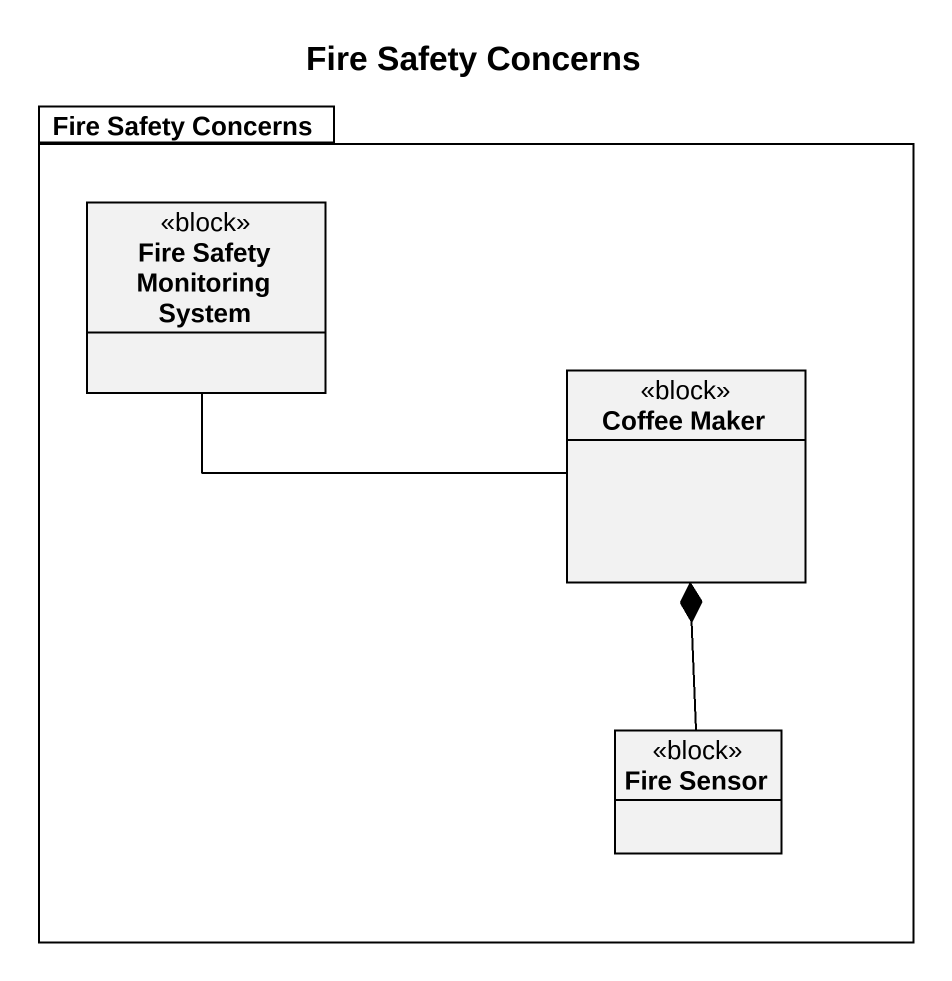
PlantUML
@startuml
title Fire Safety Concerns
hide circle
hide empty members
package "Fire Safety Concerns" as Fire_Safety_Concerns {
  class "Fire Safety Monitoring System" as Fire_Safety_Monitoring <<block>>
  class "Coffee Maker" as Coffee_Maker <<block>>
  class "Fire Sensor" as Fire_Sensor <<block>>
}
Fire_Safety_Monitoring -right- Coffee_Maker
Fire_Sensor -up-* Coffee_Maker
@enduml
